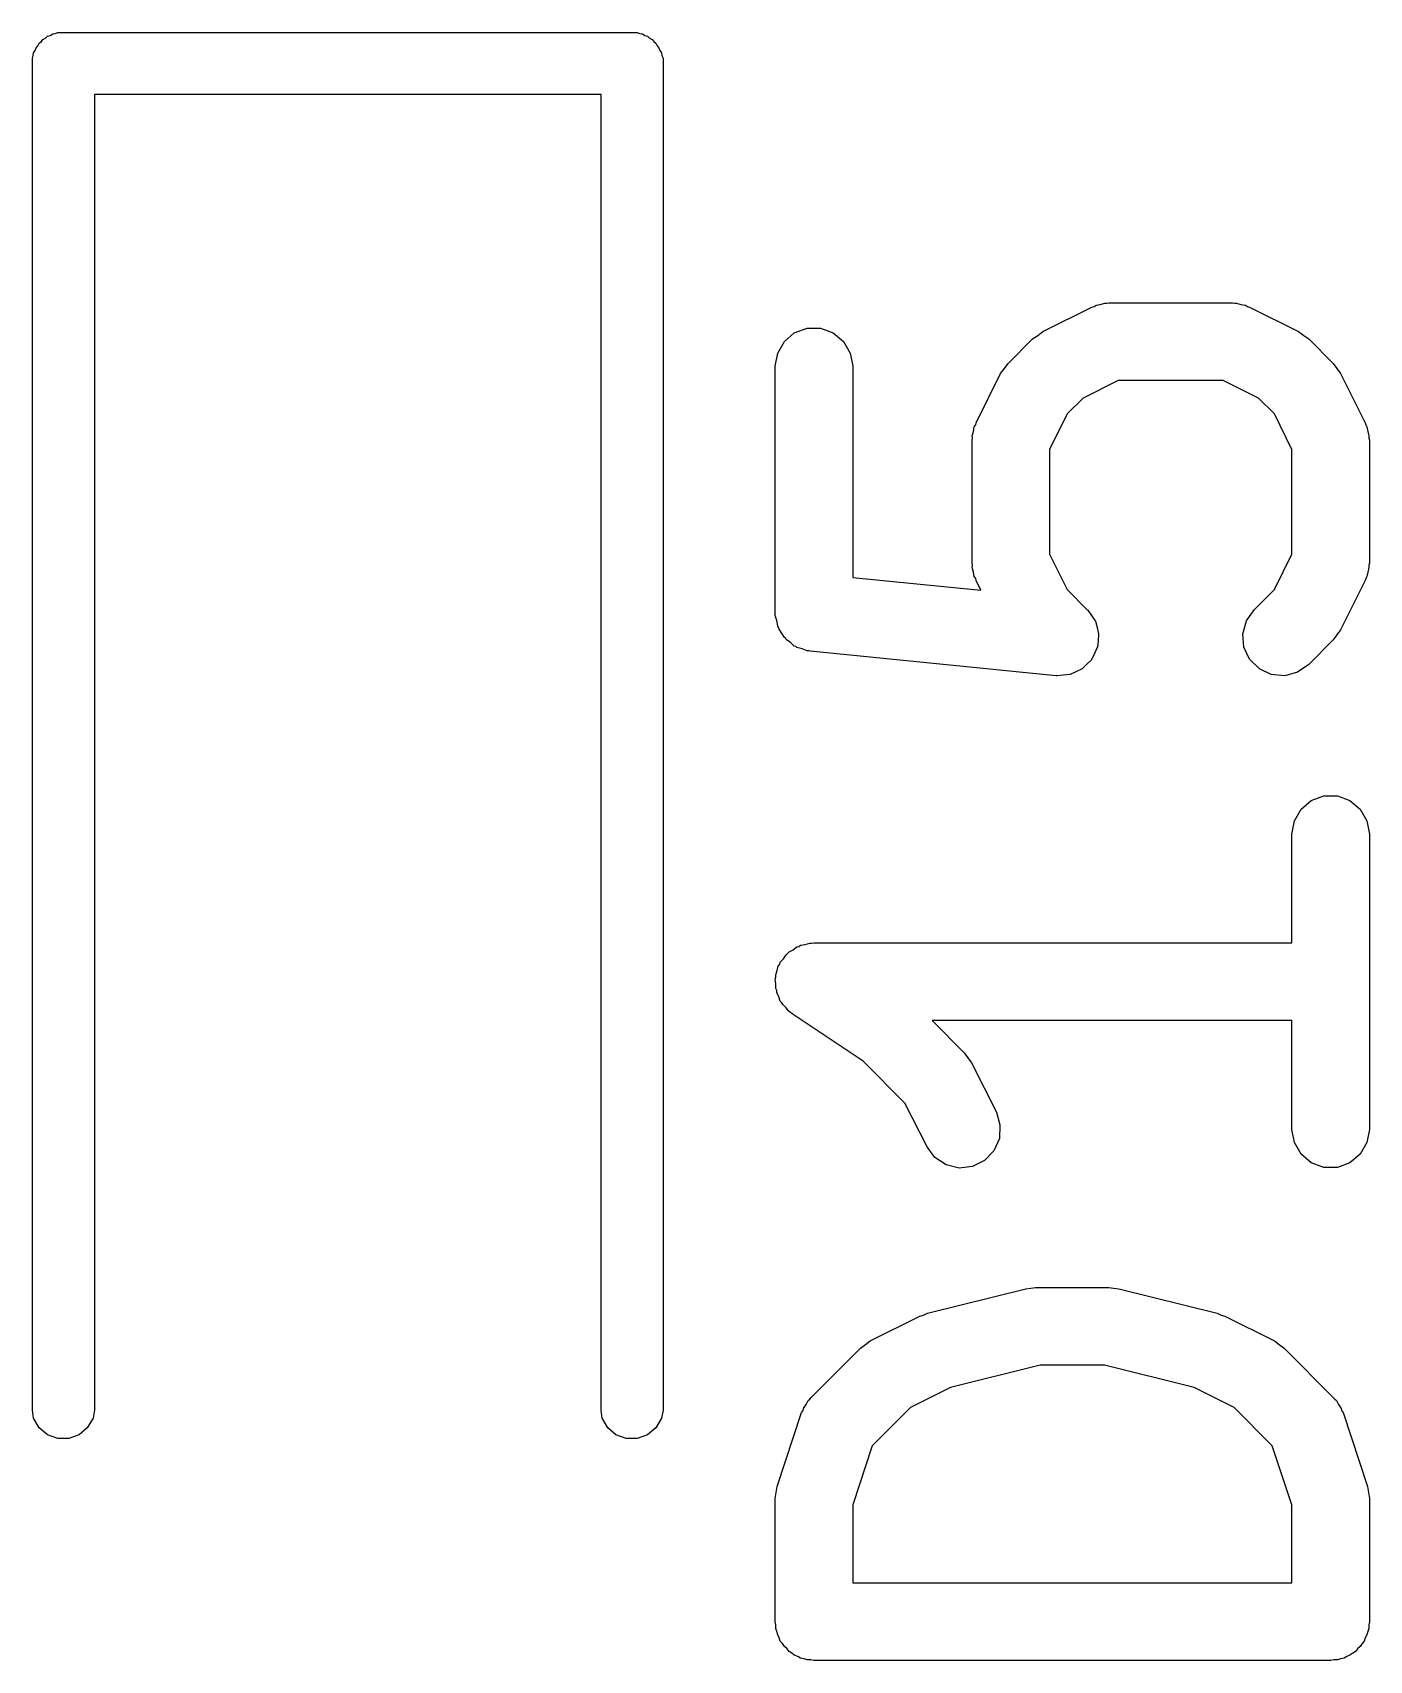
# Model space of a CAD drawing. Extents: x 107.8 to 187.5, y -108.6 to -68.5.
# Drawn here: x 141.835 to 144.422, y -96.33 to -93.18 of the extents above; entities that cross this region are included whole.
import ezdxf

# ---------------------------------------------------------------- set-up
doc = ezdxf.new("R2010")
doc.units = 0
doc.header["$MEASUREMENT"] = 0
doc.layers.add('BLACK', color=7, linetype='CONTINUOUS')

msp = doc.modelspace()

# ---------------------------------------------------------------- linework, layer by layer
at = {"layer": 'BLACK', "linetype": 'CONTINUOUS'}
for p, q in [((141.86, -93.1911), (141.864, -93.1876)), ((141.864, -93.1876), (141.869, -93.1858)), ((141.869, -93.1858), (141.874, -93.1831)), ((141.874, -93.1831), (141.879, -93.1822)), ((141.879, -93.1822), (141.884, -93.1804)), ((141.884, -93.1804), (141.889, -93.1804)), ((141.889, -93.1804), (141.889, -93.1804)), ((141.889, -93.1804), (143, -93.1804)), ((143, -93.1804), (143.005, -93.1804)), ((143, -93.1804), (143, -93.1804)), ((143.005, -93.1804), (143.01, -93.1822)), ((143.01, -93.1822), (143.015, -93.1831)), ((143.015, -93.1831), (143.02, -93.1858)), ((143.02, -93.1858), (143.025, -93.1876)), ((143.025, -93.1876), (143.029, -93.1911)), ((141.837, -93.2196), (141.84, -93.2149)), ((141.84, -93.2149), (141.842, -93.2099)), ((141.842, -93.2099), (141.845, -93.2059)), ((141.845, -93.2059), (141.848, -93.2012)), ((141.848, -93.2012), (141.852, -93.1978)), ((141.852, -93.1978), (141.855, -93.1937)), ((141.855, -93.1937), (141.86, -93.1911)), ((143.029, -93.1911), (143.034, -93.1937)), ((143.034, -93.1937), (143.037, -93.1978)), ((143.037, -93.1978), (143.041, -93.2012)), ((143.041, -93.2012), (143.044, -93.2059)), ((143.044, -93.2059), (143.047, -93.2099)), ((143.047, -93.2099), (143.049, -93.2149)), ((143.049, -93.2149), (143.052, -93.2196)), ((141.835, -93.2298), (141.836, -93.2248)), ((141.835, -93.2351), (141.835, -93.2298)), ((141.835, -93.2352), (141.835, -93.2351)), ((141.835, -95.8456), (141.835, -93.2352)), ((141.836, -93.2248), (141.837, -93.2196)), ((143.052, -93.2196), (143.053, -93.2248)), ((143.053, -93.2248), (143.055, -93.2298)), ((143.055, -93.2298), (143.055, -93.2351)), ((143.055, -93.2351), (143.055, -93.2352)), ((143.055, -93.2352), (143.055, -95.8456)), ((142.935, -93.3004), (141.955, -93.3004)), ((141.955, -93.3004), (141.955, -95.8456)), ((142.935, -95.8456), (142.935, -93.3004)), ((143.79, -93.759), (143.885, -93.7114)), ((143.885, -93.7114), (143.889, -93.7102)), ((143.889, -93.7102), (143.893, -93.708)), ((143.893, -93.708), (143.901, -93.7065)), ((143.901, -93.7065), (143.91, -93.704)), ((143.91, -93.704), (143.914, -93.7042)), ((143.914, -93.7042), (143.918, -93.7035)), ((143.918, -93.7035), (144.157, -93.7035)), ((144.157, -93.7035), (144.161, -93.7042)), ((144.161, -93.7042), (144.165, -93.704)), ((144.165, -93.704), (144.173, -93.7065)), ((144.173, -93.7065), (144.182, -93.708)), ((144.182, -93.708), (144.186, -93.7102)), ((144.186, -93.7102), (144.19, -93.7114)), ((144.19, -93.7114), (144.285, -93.759)), ((143.309, -93.7612), (143.334, -93.7523)), ((143.334, -93.7523), (143.36, -93.7523)), ((143.36, -93.7523), (143.384, -93.7612)), ((143.277, -93.8005), (143.29, -93.7779)), ((143.29, -93.7779), (143.309, -93.7612)), ((143.384, -93.7612), (143.404, -93.7779)), ((143.404, -93.7779), (143.417, -93.8005)), ((143.723, -93.8207), (143.77, -93.7731)), ((143.77, -93.7731), (143.78, -93.7662)), ((143.78, -93.7662), (143.79, -93.759)), ((144.285, -93.759), (144.295, -93.7662)), ((144.295, -93.7662), (144.305, -93.7731)), ((144.305, -93.7731), (144.352, -93.8207)), ((143.272, -93.8261), (143.277, -93.8005)), ((143.417, -93.8005), (143.422, -93.8261)), ((143.272, -94.3023), (143.272, -93.8261)), ((143.422, -93.8261), (143.422, -94.2344)), ((143.661, -93.9354), (143.708, -93.8402)), ((143.708, -93.8402), (143.716, -93.8305)), ((143.716, -93.8305), (143.723, -93.8207)), ((144.352, -93.8207), (144.359, -93.8305)), ((144.359, -93.8305), (144.366, -93.8402)), ((144.366, -93.8402), (144.414, -93.9354)), ((143.936, -93.8535), (143.868, -93.8878)), ((144.139, -93.8535), (143.936, -93.8535)), ((144.207, -93.8878), (144.139, -93.8535)), ((143.868, -93.8878), (143.837, -93.9182)), ((144.238, -93.9182), (144.207, -93.8878)), ((143.656, -93.952), (143.657, -93.9433)), ((143.657, -93.9433), (143.66, -93.9396)), ((143.66, -93.9396), (143.661, -93.9354)), ((143.837, -93.9182), (143.803, -93.9867)), ((144.272, -93.9867), (144.238, -93.9182)), ((144.414, -93.9354), (144.415, -93.9396)), ((144.415, -93.9396), (144.417, -93.9433)), ((144.417, -93.9433), (144.419, -93.952)), ((143.653, -93.9604), (143.656, -93.952)), ((143.654, -93.9647), (143.653, -93.9604)), ((143.653, -93.969), (143.654, -93.9647)), ((143.653, -94.2071), (143.653, -93.969)), ((144.419, -93.952), (144.421, -93.9604)), ((144.421, -93.9604), (144.421, -93.9647)), ((144.421, -93.9647), (144.422, -93.969)), ((144.422, -93.969), (144.422, -94.2071)), ((143.803, -93.9867), (143.803, -94.1894)), ((144.272, -94.1894), (144.272, -93.9867)), ((143.803, -94.1894), (143.837, -94.2579)), ((144.238, -94.2579), (144.272, -94.1894)), ((143.654, -94.2113), (143.653, -94.2071)), ((143.653, -94.2156), (143.654, -94.2113)), ((143.656, -94.2241), (143.653, -94.2156)), ((143.657, -94.2327), (143.656, -94.2241)), ((144.419, -94.2241), (144.417, -94.2327)), ((144.421, -94.2156), (144.419, -94.2241)), ((144.422, -94.2071), (144.421, -94.2113)), ((144.421, -94.2113), (144.421, -94.2156)), ((143.422, -94.2344), (143.67, -94.2592)), ((143.66, -94.2365), (143.657, -94.2327)), ((143.661, -94.2406), (143.66, -94.2365)), ((143.67, -94.2592), (143.661, -94.2406)), ((143.837, -94.2579), (143.876, -94.2969)), ((144.199, -94.2969), (144.238, -94.2579)), ((144.414, -94.2406), (144.366, -94.3358)), ((144.415, -94.2365), (144.414, -94.2406)), ((144.417, -94.2327), (144.415, -94.2365)), ((143.272, -94.3051), (143.272, -94.3023)), ((143.272, -94.3079), (143.272, -94.3051)), ((143.275, -94.3179), (143.272, -94.3079)), ((143.277, -94.328), (143.275, -94.3179)), ((143.876, -94.2969), (143.876, -94.2973)), ((143.876, -94.2973), (143.877, -94.2976)), ((143.877, -94.2976), (143.884, -94.308)), ((143.884, -94.308), (143.891, -94.3182)), ((143.891, -94.3182), (143.891, -94.3187)), ((143.891, -94.3187), (143.892, -94.3191)), ((143.892, -94.3191), (143.895, -94.3313)), ((144.177, -94.3434), (144.184, -94.3182)), ((144.184, -94.3182), (144.199, -94.2969)), ((143.278, -94.3304), (143.277, -94.328)), ((143.279, -94.3332), (143.278, -94.3304)), ((143.284, -94.3416), (143.279, -94.3332)), ((143.29, -94.3505), (143.284, -94.3416)), ((143.292, -94.3523), (143.29, -94.3505)), ((143.293, -94.3547), (143.292, -94.3523)), ((143.895, -94.3313), (143.898, -94.3434)), ((143.898, -94.3443), (143.897, -94.3569)), ((143.898, -94.3434), (143.898, -94.3439)), ((143.898, -94.3439), (143.898, -94.3443)), ((144.179, -94.3693), (144.177, -94.3434)), ((144.359, -94.3455), (144.352, -94.3553)), ((144.366, -94.3358), (144.359, -94.3455)), ((143.302, -94.3607), (143.293, -94.3547)), ((143.309, -94.3673), (143.302, -94.3607)), ((143.312, -94.3682), (143.309, -94.3673)), ((143.314, -94.3699), (143.312, -94.3682)), ((143.324, -94.3727), (143.314, -94.3699)), ((143.334, -94.3762), (143.324, -94.3727)), ((143.337, -94.3762), (143.334, -94.3762)), ((143.34, -94.3769), (143.337, -94.3762)), ((143.816, -94.4246), (143.34, -94.3769)), ((143.89, -94.3816), (143.885, -94.3929)), ((143.895, -94.3702), (143.89, -94.3816)), ((143.896, -94.3693), (143.895, -94.3698)), ((143.895, -94.3698), (143.895, -94.3702)), ((143.897, -94.3569), (143.896, -94.3693)), ((144.19, -94.3929), (144.179, -94.3693)), ((144.352, -94.3553), (144.305, -94.403)), ((143.865, -94.4119), (143.854, -94.4171)), ((143.866, -94.4116), (143.865, -94.4119)), ((143.875, -94.4025), (143.866, -94.4114)), ((143.866, -94.4114), (143.866, -94.4116)), ((143.884, -94.3937), (143.875, -94.4025)), ((143.885, -94.3929), (143.884, -94.3933)), ((143.884, -94.3933), (143.884, -94.3937)), ((144.209, -94.4114), (144.19, -94.3929)), ((144.232, -94.4224), (144.209, -94.4114)), ((144.305, -94.403), (144.283, -94.4179)), ((143.817, -94.4246), (143.816, -94.4245)), ((143.816, -94.4245), (143.816, -94.4246)), ((143.829, -94.4235), (143.817, -94.4246)), ((143.842, -94.4226), (143.829, -94.4235)), ((143.843, -94.4224), (143.842, -94.4224)), ((143.842, -94.4224), (143.842, -94.4226)), ((143.854, -94.4171), (143.843, -94.4224)), ((144.258, -94.4246), (144.232, -94.4224)), ((144.283, -94.4179), (144.258, -94.4246)), ((144.29, -94.6827), (144.309, -94.6659)), ((144.309, -94.6659), (144.334, -94.657)), ((144.334, -94.657), (144.36, -94.657)), ((144.36, -94.657), (144.384, -94.6659)), ((144.384, -94.6659), (144.404, -94.6827)), ((144.277, -94.7052), (144.29, -94.6827)), ((144.404, -94.6827), (144.417, -94.7052)), ((144.272, -94.7309), (144.277, -94.7052)), ((144.272, -94.9416), (144.272, -94.7309)), ((144.417, -94.7052), (144.422, -94.7309)), ((144.422, -94.7309), (144.422, -95.3023)), ((143.307, -94.9547), (143.314, -94.9494)), ((143.314, -94.9494), (143.318, -94.9482)), ((143.318, -94.9482), (143.321, -94.9461)), ((143.321, -94.9461), (143.33, -94.9446)), ((143.33, -94.9446), (143.339, -94.942)), ((143.339, -94.942), (143.343, -94.9423)), ((143.343, -94.9423), (143.347, -94.9416)), ((143.347, -94.9416), (144.272, -94.9416)), ((143.281, -94.983), (143.282, -94.9791)), ((143.282, -94.9791), (143.288, -94.9722)), ((143.288, -94.9722), (143.293, -94.9648)), ((143.293, -94.9648), (143.296, -94.9623)), ((143.296, -94.9623), (143.299, -94.9591)), ((143.299, -94.9591), (143.307, -94.9547)), ((143.272, -95.0118), (143.273, -95.0077)), ((143.273, -95.0207), (143.272, -95.0118)), ((143.273, -95.0036), (143.276, -94.9952)), ((143.273, -95.0077), (143.273, -95.0036)), ((143.276, -94.9952), (143.278, -94.9865)), ((143.278, -94.9865), (143.281, -94.983)), ((143.273, -95.0296), (143.273, -95.0207)), ((143.275, -95.0335), (143.273, -95.0296)), ((143.275, -95.0377), (143.275, -95.0335)), ((143.279, -95.0457), (143.275, -95.0377)), ((143.282, -95.0541), (143.279, -95.0457)), ((143.285, -95.0573), (143.282, -95.0541)), ((143.287, -95.061), (143.285, -95.0573)), ((143.293, -95.0672), (143.287, -95.061)), ((143.299, -95.074), (143.293, -95.0672)), ((143.302, -95.0761), (143.299, -95.074)), ((143.305, -95.079), (143.302, -95.0761)), ((143.442, -95.1701), (143.305, -95.079)), ((144.272, -95.0916), (143.576, -95.0916)), ((143.576, -95.0916), (143.638, -95.154)), ((144.272, -95.3023), (144.272, -95.0916)), ((143.523, -95.2515), (143.442, -95.1701)), ((143.638, -95.154), (143.645, -95.1639)), ((143.645, -95.1639), (143.652, -95.1735)), ((143.652, -95.1735), (143.7, -95.2688)), ((143.566, -95.3358), (143.523, -95.2515)), ((143.7, -95.2688), (143.707, -95.2937)), ((143.707, -95.2937), (143.706, -95.3197)), ((143.706, -95.3197), (143.695, -95.3436)), ((144.277, -95.328), (144.272, -95.3023)), ((144.29, -95.3505), (144.277, -95.328)), ((144.417, -95.328), (144.404, -95.3505)), ((144.422, -95.3023), (144.417, -95.328)), ((143.581, -95.3568), (143.566, -95.3358)), ((143.603, -95.3711), (143.581, -95.3568)), ((143.695, -95.3436), (143.677, -95.3625)), ((144.309, -95.3673), (144.29, -95.3505)), ((144.404, -95.3505), (144.384, -95.3673)), ((143.628, -95.3772), (143.603, -95.3711)), ((143.654, -95.3742), (143.628, -95.3772)), ((143.677, -95.3625), (143.654, -95.3742)), ((144.334, -95.3762), (144.309, -95.3673)), ((144.36, -95.3762), (144.334, -95.3762)), ((144.384, -95.3673), (144.36, -95.3762)), ((143.567, -95.6581), (143.757, -95.6105)), ((143.757, -95.6105), (143.767, -95.6098)), ((143.767, -95.6098), (143.776, -95.6083)), ((143.776, -95.6083), (143.918, -95.6083)), ((143.918, -95.6083), (143.927, -95.6098)), ((143.927, -95.6098), (143.937, -95.6105)), ((143.937, -95.6105), (144.127, -95.6581)), ((143.456, -95.7114), (143.552, -95.6638)), ((143.552, -95.6638), (143.559, -95.6615)), ((143.559, -95.6615), (143.567, -95.6581)), ((144.127, -95.6581), (144.135, -95.6615)), ((144.135, -95.6615), (144.142, -95.6638)), ((144.142, -95.6638), (144.238, -95.7114)), ((143.342, -95.8207), (143.437, -95.7255)), ((143.437, -95.7255), (143.447, -95.7186)), ((143.447, -95.7186), (143.456, -95.7114)), ((144.238, -95.7114), (144.247, -95.7186)), ((144.247, -95.7186), (144.257, -95.7255)), ((144.257, -95.7255), (144.352, -95.8207)), ((143.785, -95.7583), (143.611, -95.8016)), ((143.909, -95.7583), (143.785, -95.7583)), ((144.083, -95.8016), (143.909, -95.7583)), ((143.611, -95.8016), (143.534, -95.8401)), ((144.16, -95.8401), (144.083, -95.8016)), ((143.332, -95.8348), (143.336, -95.8271)), ((143.336, -95.8271), (143.339, -95.8242)), ((143.339, -95.8242), (143.342, -95.8207)), ((144.352, -95.8207), (144.355, -95.8242)), ((144.355, -95.8242), (144.358, -95.8271)), ((144.358, -95.8271), (144.362, -95.8348)), ((141.837, -95.8612), (141.835, -95.8456)), ((141.848, -95.8796), (141.837, -95.8612)), ((141.952, -95.8612), (141.941, -95.8796)), ((141.955, -95.8456), (141.952, -95.8612)), ((142.937, -95.8612), (142.935, -95.8456)), ((142.948, -95.8796), (142.937, -95.8612)), ((143.052, -95.8612), (143.041, -95.8796)), ((143.055, -95.8456), (143.052, -95.8612)), ((143.276, -95.9929), (143.323, -95.85)), ((143.323, -95.85), (143.326, -95.8462)), ((143.326, -95.8462), (143.327, -95.842)), ((143.327, -95.842), (143.332, -95.8348)), ((143.534, -95.8401), (143.46, -95.9142)), ((144.234, -95.9142), (144.16, -95.8401)), ((144.362, -95.8348), (144.367, -95.842)), ((144.367, -95.842), (144.368, -95.8462)), ((144.368, -95.8462), (144.371, -95.85)), ((144.371, -95.85), (144.418, -95.9929)), ((141.864, -95.8932), (141.848, -95.8796)), ((141.884, -95.9004), (141.864, -95.8932)), ((141.925, -95.8932), (141.905, -95.9004)), ((141.941, -95.8796), (141.925, -95.8932)), ((142.964, -95.8932), (142.948, -95.8796)), ((142.984, -95.9004), (142.964, -95.8932)), ((143.025, -95.8932), (143.005, -95.9004)), ((143.041, -95.8796), (143.025, -95.8932)), ((141.905, -95.9004), (141.884, -95.9004)), ((143.005, -95.9004), (142.984, -95.9004)), ((143.46, -95.9142), (143.422, -96.0288)), ((144.272, -96.0288), (144.234, -95.9142)), ((143.272, -96.0166), (143.274, -96.0048)), ((143.272, -96.2547), (143.272, -96.0166)), ((143.274, -96.0048), (143.276, -95.9929)), ((144.418, -95.9929), (144.42, -96.0048)), ((144.42, -96.0048), (144.422, -96.0166)), ((144.422, -96.0166), (144.422, -96.2547)), ((143.422, -96.0288), (143.422, -96.1797)), ((144.272, -96.1797), (144.272, -96.0288)), ((143.422, -96.1797), (144.272, -96.1797)), ((143.273, -96.2611), (143.272, -96.2547)), ((143.273, -96.2677), (143.273, -96.2611)), ((143.275, -96.2739), (143.273, -96.2677)), ((143.277, -96.2803), (143.275, -96.2739)), ((144.419, -96.2739), (144.417, -96.2803)), ((144.421, -96.2677), (144.419, -96.2739)), ((144.422, -96.2547), (144.421, -96.2611)), ((144.421, -96.2611), (144.421, -96.2677)), ((143.28, -96.286), (143.277, -96.2803)), ((143.282, -96.2922), (143.28, -96.286)), ((143.286, -96.2972), (143.282, -96.2922)), ((143.29, -96.3029), (143.286, -96.2972)), ((143.295, -96.3071), (143.29, -96.3029)), ((144.404, -96.3029), (144.399, -96.3071)), ((144.408, -96.2972), (144.404, -96.3029)), ((144.412, -96.2922), (144.408, -96.2972)), ((144.414, -96.286), (144.412, -96.2922)), ((144.417, -96.2803), (144.414, -96.286)), ((143.299, -96.3121), (143.295, -96.3071)), ((143.304, -96.3154), (143.299, -96.3121)), ((143.309, -96.3196), (143.304, -96.3154)), ((143.316, -96.3219), (143.309, -96.3196)), ((143.321, -96.3252), (143.316, -96.3219)), ((143.328, -96.3263), (143.321, -96.3252)), ((143.334, -96.3285), (143.328, -96.3263)), ((143.341, -96.3285), (143.334, -96.3285)), ((143.347, -96.3297), (143.341, -96.3285)), ((144.347, -96.3297), (143.347, -96.3297)), ((144.353, -96.3285), (144.347, -96.3297)), ((144.36, -96.3285), (144.353, -96.3285)), ((144.366, -96.3263), (144.36, -96.3285)), ((144.373, -96.3252), (144.366, -96.3263)), ((144.378, -96.3219), (144.373, -96.3252)), ((144.384, -96.3196), (144.378, -96.3219)), ((144.39, -96.3154), (144.384, -96.3196)), ((144.395, -96.3121), (144.39, -96.3154)), ((144.399, -96.3071), (144.395, -96.3121))]:
    msp.add_line(p, q, dxfattribs=at)

doc.saveas('drawing.dxf')
